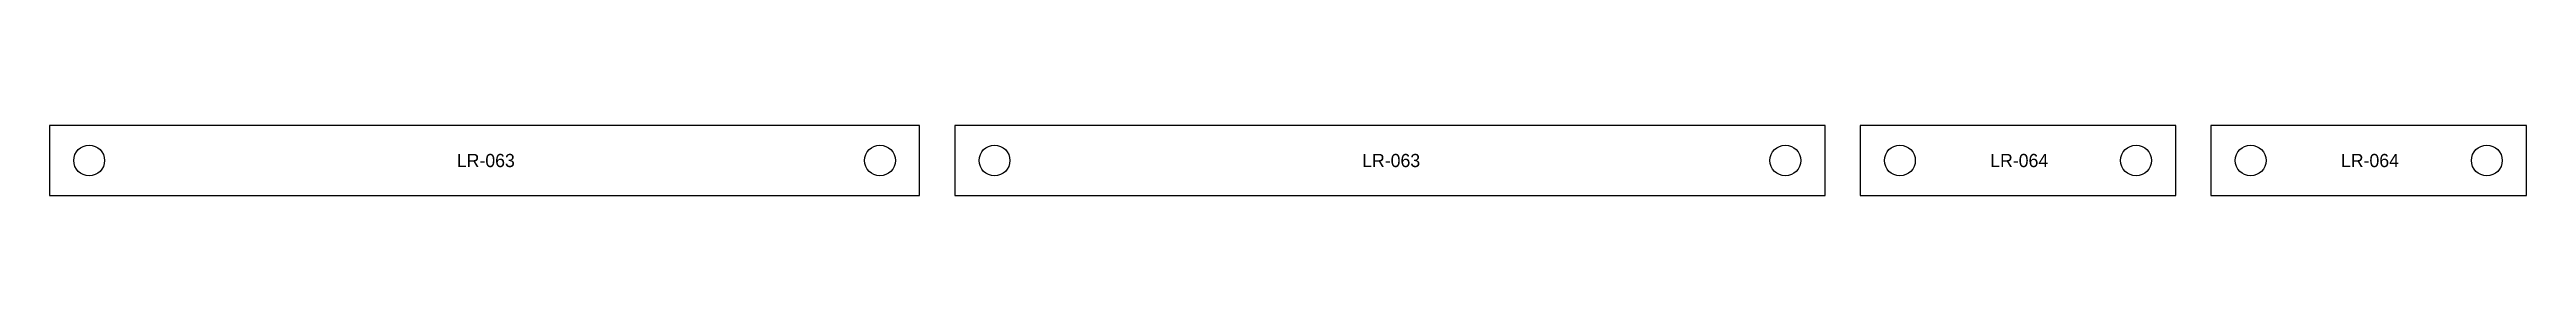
# Model space of a CAD drawing. Header units: millimetres. Extents: x 10 to 572, y 10 to 26.
import ezdxf

# ---------------------------------------------------------------- set-up
doc = ezdxf.new("R2010")
doc.units = ezdxf.units.MM
doc.layers.add('CORTE', color=7, linetype='CONTINUOUS')
doc.layers.add('GRAVACAO', color=3, linetype='CONTINUOUS')

msp = doc.modelspace()

# ---------------------------------------------------------------- linework, layer by layer
at = {"layer": 'CORTE'}
for points in [[(207.5015, 10), (207.5015, 26), (10, 26), (10, 10)], [(413.003, 10), (413.003, 26), (215.5015, 26), (215.5015, 10)], [(492.6134, 10), (492.6134, 26), (421.003, 26), (421.003, 10)], [(572.2238, 10), (572.2238, 26), (500.6134, 26), (500.6134, 10)]]:
    msp.add_lwpolyline(points, close=True, dxfattribs=at)
for centre in [(19, 18), (198.5015, 18), (224.5015, 18), (404.003, 18), (430.003, 18), (483.6134, 18), (509.6134, 18), (563.2238, 18)]:
    msp.add_circle(centre, 3.5, dxfattribs=at)

# ---------------------------------------------------------------- texts
at = {"layer": 'GRAVACAO'}
for s, p in [('LR-063', (102.4508, 16.5)), ('LR-063', (307.9523, 16.5)), ('LR-064', (450.5082, 16.5)), ('LR-064', (530.1186, 16.5))]:
    msp.add_text(s, height=3, dxfattribs=at).set_placement(p)

doc.saveas('drawing.dxf')
